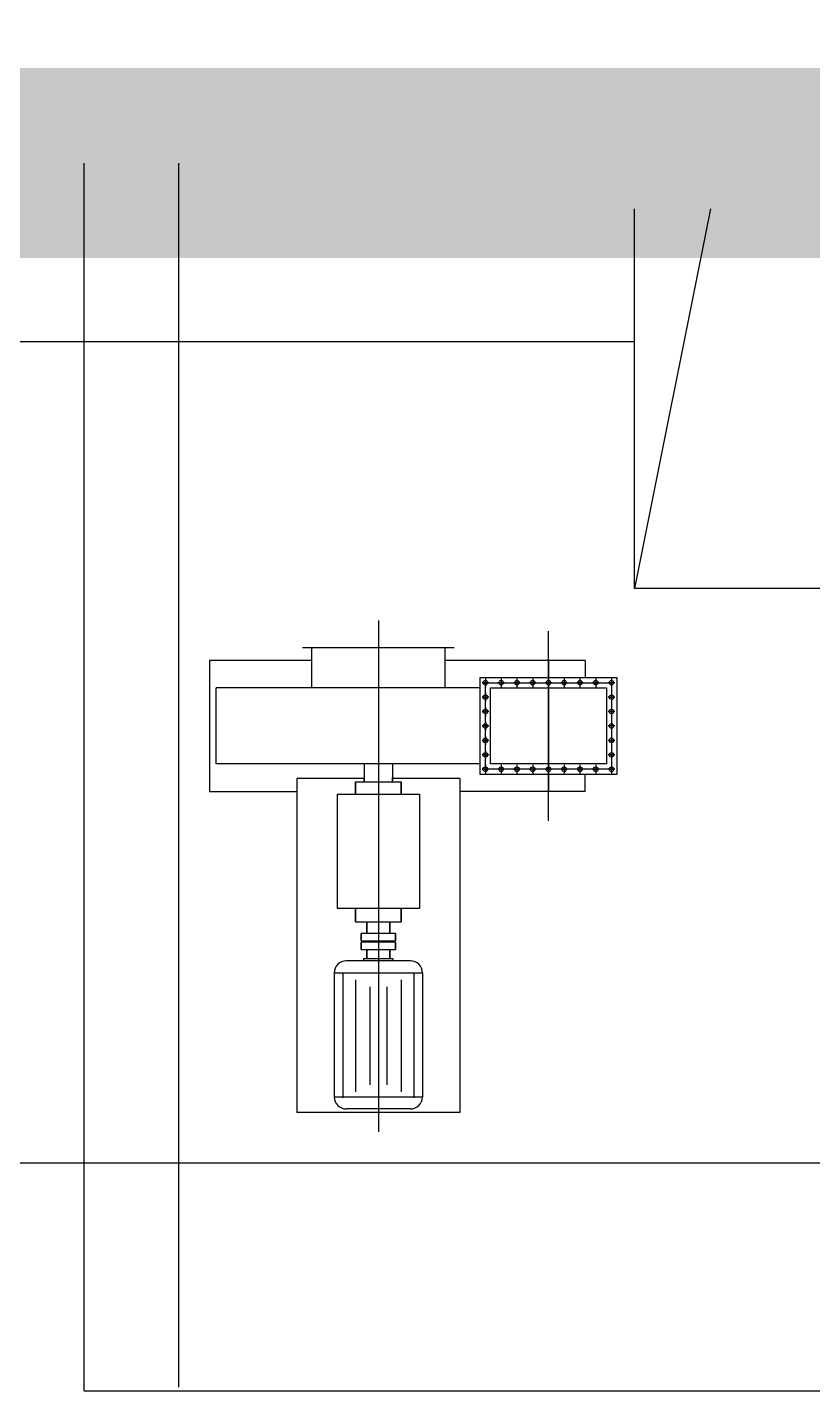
# Model space of a CAD drawing. Extents: x -170 to 1091, y -90 to 504.
# Drawn here: x 256.45 to 260.59, y 76.24 to 83.41 of the extents above; entities that cross this region are included whole.
import ezdxf

# ---------------------------------------------------------------- set-up
doc = ezdxf.new("R2010")
doc.units = 0
doc.header["$LTSCALE"] = 1000
doc.linetypes.add('PF_CENTER', pattern=[400, 250, -50, 50, -50])
doc.linetypes.add('PF_DIVIDE', pattern=[250, 100, -50, 0, -50, 0, -50])
doc.layers.get('0').update_dxf_attribs({"linetype": 'CONTINUOUS'})
for name, color, linetype in [('01', 7, 'CONTINUOUS'), ('02', 1, 'CONTINUOUS'), ('05', 4, 'PF_CENTER'), ('07', 6, 'PF_DIVIDE'), ('TKX', 3, 'CONTINUOUS')]:
    doc.layers.add(name, color=color, linetype=linetype)

msp = doc.modelspace()

# ---------------------------------------------------------------- linework, layer by layer
for p, q in [((257.9, 80.14835, 0), (258.7, 80.14835, 0)), ((257.95, 79.93535, 0), (257.95, 80.14835, 0)), ((258.65, 80.14835, 0), (258.65, 79.93535, 0)), ((258.836, 79.93535, 0), (257.44596, 79.93535, 0)), ((258.225, 79.53535, 0), (258.225, 79.44185, 0)), ((258.375, 79.53535, 0), (258.375, 79.44185, 0)), ((258.18, 79.44185, 0), (258.42, 79.44185, 0)), ((258.18, 79.37588, 0), (258.18, 79.44185, 0)), ((258.18, 79.44185, 0), (258.18, 79.37588, 0)), ((258.225, 79.44185, 0), (258.225, 79.46485, 0)), ((258.375, 79.44185, 0), (258.375, 79.46485, 0)), ((258.42, 79.37588, 0), (258.42, 79.44185, 0)), ((258.42, 79.44185, 0), (258.42, 79.37588, 0)), ((258.0825, 79.37588, 0), (258.0825, 78.77665, 0)), ((258.0825, 79.37588, 0), (258.5175, 79.37588, 0)), ((258.5175, 79.37588, 0), (258.5175, 78.77665, 0)), ((258.0825, 78.77665, 0), (258.5175, 78.77665, 0)), ((258.18, 78.77665, 0), (258.18, 78.70368, 0)), ((258.18, 78.70368, 0), (258.18, 78.77665, 0)), ((258.42, 78.77665, 0), (258.42, 78.70368, 0)), ((258.42, 78.70368, 0), (258.42, 78.77665, 0)), ((258.18, 78.70368, 0), (258.42, 78.70368, 0)), ((258.24, 78.70368, 0), (258.24, 78.64243, 0)), ((258.24, 78.64243, 0), (258.24, 78.70368, 0)), ((258.36, 78.70368, 0), (258.36, 78.64243, 0)), ((258.36, 78.64243, 0), (258.36, 78.70368, 0)), ((258.39, 78.64243, 0), (258.21, 78.64243, 0)), ((258.21, 78.60335, 0), (258.21, 78.64243, 0)), ((258.21, 78.64243, 0), (258.21, 78.60335, 0)), ((258.39, 78.60335, 0), (258.39, 78.64243, 0)), ((258.39, 78.64243, 0), (258.39, 78.60335, 0)), ((258.21, 78.60335, 0), (258.39, 78.60335, 0)), ((258.21, 78.55835, 0), (258.21, 78.59743, 0)), ((258.21, 78.59743, 0), (258.21, 78.55835, 0)), ((258.39, 78.59743, 0), (258.21, 78.59743, 0)), ((258.21, 78.55835, 0), (258.39, 78.55835, 0)), ((258.24, 78.60335, 0), (258.24, 78.59743, 0)), ((258.24, 78.59743, 0), (258.24, 78.60335, 0)), ((258.24, 78.55835, 0), (258.24, 78.51043, 0)), ((258.24, 78.51043, 0), (258.24, 78.55835, 0)), ((258.36, 78.60335, 0), (258.36, 78.59743, 0)), ((258.36, 78.59743, 0), (258.36, 78.60335, 0)), ((258.36, 78.55835, 0), (258.36, 78.51043, 0)), ((258.36, 78.51043, 0), (258.36, 78.55835, 0)), ((258.39, 78.55835, 0), (258.39, 78.59743, 0)), ((258.39, 78.59743, 0), (258.39, 78.55835, 0)), ((258.46934, 78.49902, 0), (258.13066, 78.49902, 0)), ((258.06766, 78.43602, 0), (258.53234, 78.43602, 0)), ((258.06766, 78.43602, 0), (258.06766, 77.78201, 0)), ((258.53234, 78.43602, 0), (258.53234, 77.78201, 0)), ((258.06766, 77.78201, 0), (258.53234, 77.78201, 0)), ((258.46934, 77.71901, 0), (258.13066, 77.71901, 0))]:
    msp.add_line(p, q)
at = {"linetype": 'Continuous', "const_width": 1, "elevation": 0}
msp.add_lwpolyline([(165.7, 127.02385), (280.5, 127.02385), (280.5, 82.69885), (165.7, 82.69885)], close=True, dxfattribs=at)
at = {"elevation": 0}
msp.add_lwpolyline([(258.37652, 78.51043), (258.37652, 78.49902), (258.22348, 78.49902), (258.22348, 78.51043)], close=True, dxfattribs=at)
for centre, start, end in [((258.13066, 78.43602, 0), 90, 180), ((258.46934, 78.43602, 0), 0, 90), ((258.46934, 77.78201, 0), 270, 0)]:
    msp.add_arc(centre, 0.063, start, end)
at = {"layer": '01', "ltscale": 8}
for p, q in [((257.95, 80.08035, 0), (257.41, 80.08035, 0)), ((257.41, 80.08035, 0), (257.41, 79.39035, 0)), ((259.39, 80.08035, 0), (258.65, 80.08035, 0)), ((259.39, 80.08035, 0), (259.39, 79.99035, 0)), ((258.836, 79.99035, 0), (259.556, 79.99035, 0)), ((258.836, 79.48035, 0), (258.836, 79.99035, 0)), ((259.556, 79.99035, 0), (259.556, 79.48035, 0)), ((257.44596, 79.53535, 0), (257.44596, 79.93535, 0)), ((258.89, 79.93535, 0), (259.502, 79.93535, 0)), ((258.89, 79.53535, 0), (258.89, 79.93535, 0)), ((259.502, 79.93535, 0), (259.502, 79.53535, 0)), ((259.556, 79.48035, 0), (258.836, 79.48035, 0)), ((259.502, 79.53535, 0), (258.89, 79.53535, 0)), ((259.39, 79.39035, 0), (259.39, 79.48035, 0)), ((257.8715, 79.45835, 0), (257.8715, 77.70035, 0)), ((258.225, 79.45835, 0), (257.8715, 79.45835, 0)), ((258.7285, 79.45835, 0), (258.375, 79.45835, 0)), ((258.7285, 79.45835, 0), (258.7285, 77.70035, 0)), ((257.41, 79.39035, 0), (257.8715, 79.39035, 0)), ((259.39, 79.39035, 0), (258.7285, 79.39035, 0)), ((258.7285, 77.70035, 0), (257.8715, 77.70035, 0))]:
    msp.add_line(p, q, dxfattribs=at)
at = {"layer": '01'}
msp.add_line((258.836, 79.53535, 0), (257.44596, 79.53535, 0), dxfattribs=at)
at = {"layer": '01', "ltscale": 8}
for centre in [(258.864, 79.96335, 0), (258.947, 79.96335, 0), (259.03, 79.96335, 0), (259.113, 79.96335, 0), (259.196, 79.96335, 0), (259.279, 79.96335, 0), (259.362, 79.96335, 0), (259.445, 79.96335, 0), (259.528, 79.96335, 0), (258.864, 79.88735, 0), (259.528, 79.88735, 0), (258.864, 79.81135, 0), (259.528, 79.81135, 0), (258.864, 79.73535, 0), (259.528, 79.73535, 0), (258.864, 79.65935, 0), (259.528, 79.65935, 0), (258.864, 79.58335, 0), (259.528, 79.58335, 0), (258.864, 79.50735, 0), (258.947, 79.50735, 0), (259.03, 79.50735, 0), (259.113, 79.50735, 0), (259.196, 79.50735, 0), (259.279, 79.50735, 0), (259.362, 79.50735, 0), (259.445, 79.50735, 0), (259.528, 79.50735, 0)]:
    msp.add_circle(centre, 0.012, dxfattribs=at)
at = {"layer": '01'}
msp.add_arc((258.13066, 77.78201, 0), 0.063, 180, 270, dxfattribs=at)
at = {"layer": '02', "ltscale": 8}
for q in [(256.75, 82.69885, 0), (266.85, 76.23535, 0)]:
    msp.add_line((256.75, 76.23535), q, dxfattribs=at)
at = {"layer": '02'}
for p, q in [((258.11372, 78.43095, 0), (258.11372, 77.77674, 0)), ((258.17978, 78.39889, 0), (258.17978, 77.8088, 0)), ((258.42022, 78.39889, 0), (258.42022, 77.8088, 0)), ((258.48628, 78.43095, 0), (258.48628, 77.77674, 0)), ((258.25476, 78.36251, 0), (258.25476, 77.84519, 0)), ((258.34524, 78.36251, 0), (258.34524, 77.84519, 0))]:
    msp.add_line(p, q, dxfattribs=at)
at = {"layer": '05', "ltscale": 8}
for p, q in [((257.25, 76.25419), (257.25, 82.69885)), ((257.25, 76.25419), (257.25, 82.69885)), ((258.3, 80.28984, 0), (258.3, 77.59869, 0)), ((259.196, 79.23535, 0), (259.196, 80.23535, 0)), ((259.196, 79.36985, 0), (259.196, 80.10085, 0)), ((259.196, 80.07985, 0), (259.196, 79.39085, 0)), ((258.864, 79.98625, 0), (258.864, 79.94044, 0)), ((258.947, 79.98625, 0), (258.947, 79.94044, 0)), ((259.03, 79.98625, 0), (259.03, 79.94044, 0)), ((259.113, 79.98625, 0), (259.113, 79.94044, 0)), ((259.196, 79.98625, 0), (259.196, 79.94044, 0)), ((259.279, 79.98625, 0), (259.279, 79.94044, 0)), ((259.362, 79.98625, 0), (259.362, 79.94044, 0)), ((259.445, 79.98625, 0), (259.445, 79.94044, 0)), ((259.528, 79.98625, 0), (259.528, 79.94044, 0)), ((258.88124, 79.96335, 0), (258.84676, 79.96335, 0)), ((258.8574, 79.96335, 0), (258.8706, 79.96335, 0)), ((258.864, 79.96995, 0), (258.864, 79.95675, 0)), ((258.864, 79.96335, 0), (259.528, 79.96335, 0)), ((258.864, 79.50735, 0), (258.864, 79.96335, 0)), ((258.864, 79.91025, 0), (258.864, 79.86444, 0)), ((258.96424, 79.96335, 0), (258.92976, 79.96335, 0)), ((258.9404, 79.96335, 0), (258.9536, 79.96335, 0)), ((258.947, 79.96995, 0), (258.947, 79.95675, 0)), ((259.04724, 79.96335, 0), (259.01276, 79.96335, 0)), ((259.0234, 79.96335, 0), (259.0366, 79.96335, 0)), ((259.03, 79.96995, 0), (259.03, 79.95675, 0)), ((259.13024, 79.96335, 0), (259.09576, 79.96335, 0)), ((259.1064, 79.96335, 0), (259.1196, 79.96335, 0)), ((259.113, 79.96995, 0), (259.113, 79.95675, 0)), ((259.21324, 79.96335, 0), (259.17876, 79.96335, 0)), ((259.1894, 79.96335, 0), (259.2026, 79.96335, 0)), ((259.196, 79.96995, 0), (259.196, 79.95675, 0)), ((259.29624, 79.96335, 0), (259.26176, 79.96335, 0)), ((259.2724, 79.96335, 0), (259.2856, 79.96335, 0)), ((259.279, 79.96995, 0), (259.279, 79.95675, 0)), ((259.37924, 79.96335, 0), (259.34476, 79.96335, 0)), ((259.3554, 79.96335, 0), (259.3686, 79.96335, 0)), ((259.362, 79.96995, 0), (259.362, 79.95675, 0)), ((259.46224, 79.96335, 0), (259.42776, 79.96335, 0)), ((259.4384, 79.96335, 0), (259.4516, 79.96335, 0)), ((259.445, 79.96995, 0), (259.445, 79.95675, 0)), ((259.54524, 79.96335, 0), (259.51076, 79.96335, 0)), ((259.5214, 79.96335, 0), (259.5346, 79.96335, 0)), ((259.528, 79.96995, 0), (259.528, 79.95675, 0)), ((259.528, 79.96335, 0), (259.528, 79.50735, 0)), ((259.528, 79.91025, 0), (259.528, 79.86444, 0)), ((258.88124, 79.88735, 0), (258.84676, 79.88735, 0)), ((258.8574, 79.88735, 0), (258.8706, 79.88735, 0)), ((258.864, 79.89395, 0), (258.864, 79.88075, 0)), ((258.864, 79.83425, 0), (258.864, 79.78844, 0)), ((259.54524, 79.88735, 0), (259.51076, 79.88735, 0)), ((259.5214, 79.88735, 0), (259.5346, 79.88735, 0)), ((259.528, 79.89395, 0), (259.528, 79.88075, 0)), ((259.528, 79.83425, 0), (259.528, 79.78844, 0)), ((258.88124, 79.81135, 0), (258.84676, 79.81135, 0)), ((258.8574, 79.81135, 0), (258.8706, 79.81135, 0)), ((258.864, 79.81795, 0), (258.864, 79.80475, 0)), ((258.864, 79.75825, 0), (258.864, 79.71244, 0)), ((259.54524, 79.81135, 0), (259.51076, 79.81135, 0)), ((259.5214, 79.81135, 0), (259.5346, 79.81135, 0)), ((259.528, 79.81795, 0), (259.528, 79.80475, 0)), ((259.528, 79.75825, 0), (259.528, 79.71244, 0)), ((258.88124, 79.73535, 0), (258.84676, 79.73535, 0)), ((258.8574, 79.73535, 0), (258.8706, 79.73535, 0)), ((258.864, 79.74195, 0), (258.864, 79.72875, 0)), ((259.54524, 79.73535, 0), (259.51076, 79.73535, 0)), ((259.5214, 79.73535, 0), (259.5346, 79.73535, 0)), ((259.528, 79.74195, 0), (259.528, 79.72875, 0)), ((258.88124, 79.65935, 0), (258.84676, 79.65935, 0)), ((258.8574, 79.65935, 0), (258.8706, 79.65935, 0)), ((258.864, 79.68225, 0), (258.864, 79.63644, 0)), ((258.864, 79.66595, 0), (258.864, 79.65275, 0)), ((259.54524, 79.65935, 0), (259.51076, 79.65935, 0)), ((259.5214, 79.65935, 0), (259.5346, 79.65935, 0)), ((259.528, 79.68225, 0), (259.528, 79.63644, 0)), ((259.528, 79.66595, 0), (259.528, 79.65275, 0)), ((258.88124, 79.58335, 0), (258.84676, 79.58335, 0)), ((258.8574, 79.58335, 0), (258.8706, 79.58335, 0)), ((258.864, 79.60625, 0), (258.864, 79.56044, 0)), ((258.864, 79.58995, 0), (258.864, 79.57675, 0)), ((259.54524, 79.58335, 0), (259.51076, 79.58335, 0)), ((259.5214, 79.58335, 0), (259.5346, 79.58335, 0)), ((259.528, 79.60625, 0), (259.528, 79.56044, 0)), ((259.528, 79.58995, 0), (259.528, 79.57675, 0)), ((258.88124, 79.50735, 0), (258.84676, 79.50735, 0)), ((258.8574, 79.50735, 0), (258.8706, 79.50735, 0)), ((258.864, 79.53025, 0), (258.864, 79.48444, 0)), ((258.864, 79.51395, 0), (258.864, 79.50075, 0)), ((259.528, 79.50735, 0), (258.864, 79.50735, 0)), ((258.96424, 79.50735, 0), (258.92976, 79.50735, 0)), ((258.9404, 79.50735, 0), (258.9536, 79.50735, 0)), ((258.947, 79.53025, 0), (258.947, 79.48444, 0)), ((258.947, 79.51395, 0), (258.947, 79.50075, 0)), ((259.04724, 79.50735, 0), (259.01276, 79.50735, 0)), ((259.0234, 79.50735, 0), (259.0366, 79.50735, 0)), ((259.03, 79.53025, 0), (259.03, 79.48444, 0)), ((259.03, 79.51395, 0), (259.03, 79.50075, 0)), ((259.13024, 79.50735, 0), (259.09576, 79.50735, 0)), ((259.1064, 79.50735, 0), (259.1196, 79.50735, 0)), ((259.113, 79.53025, 0), (259.113, 79.48444, 0)), ((259.113, 79.51395, 0), (259.113, 79.50075, 0)), ((259.21324, 79.50735, 0), (259.17876, 79.50735, 0)), ((259.1894, 79.50735, 0), (259.2026, 79.50735, 0)), ((259.196, 79.53025, 0), (259.196, 79.48444, 0)), ((259.196, 79.51395, 0), (259.196, 79.50075, 0)), ((259.29624, 79.50735, 0), (259.26176, 79.50735, 0)), ((259.2724, 79.50735, 0), (259.2856, 79.50735, 0)), ((259.279, 79.53025, 0), (259.279, 79.48444, 0)), ((259.279, 79.51395, 0), (259.279, 79.50075, 0)), ((259.37924, 79.50735, 0), (259.34476, 79.50735, 0)), ((259.3554, 79.50735, 0), (259.3686, 79.50735, 0)), ((259.362, 79.53025, 0), (259.362, 79.48444, 0)), ((259.362, 79.51395, 0), (259.362, 79.50075, 0)), ((259.46224, 79.50735, 0), (259.42776, 79.50735, 0)), ((259.4384, 79.50735, 0), (259.4516, 79.50735, 0)), ((259.445, 79.53025, 0), (259.445, 79.48444, 0)), ((259.445, 79.51395, 0), (259.445, 79.50075, 0)), ((259.54524, 79.50735, 0), (259.51076, 79.50735, 0)), ((259.5214, 79.50735, 0), (259.5346, 79.50735, 0)), ((259.528, 79.53025, 0), (259.528, 79.48444, 0)), ((259.528, 79.51395, 0), (259.528, 79.50075, 0))]:
    msp.add_line(p, q, dxfattribs=at)
at = {"layer": '07', "ltscale": 8}
msp.add_line((223.38, 77.43535, 0), (280.62, 77.43535, 0), dxfattribs=at)
at = {"layer": 'TKX', "color": 3}
for p, q in [((259.65, 80.45885), (259.65, 82.45885)), ((260.05, 82.45885), (259.65, 80.45885)), ((244.35, 81.75885), (259.65, 81.75885)), ((265.35, 80.45885), (259.65, 80.45885))]:
    msp.add_line(p, q, dxfattribs=at)

doc.saveas('drawing.dxf')
